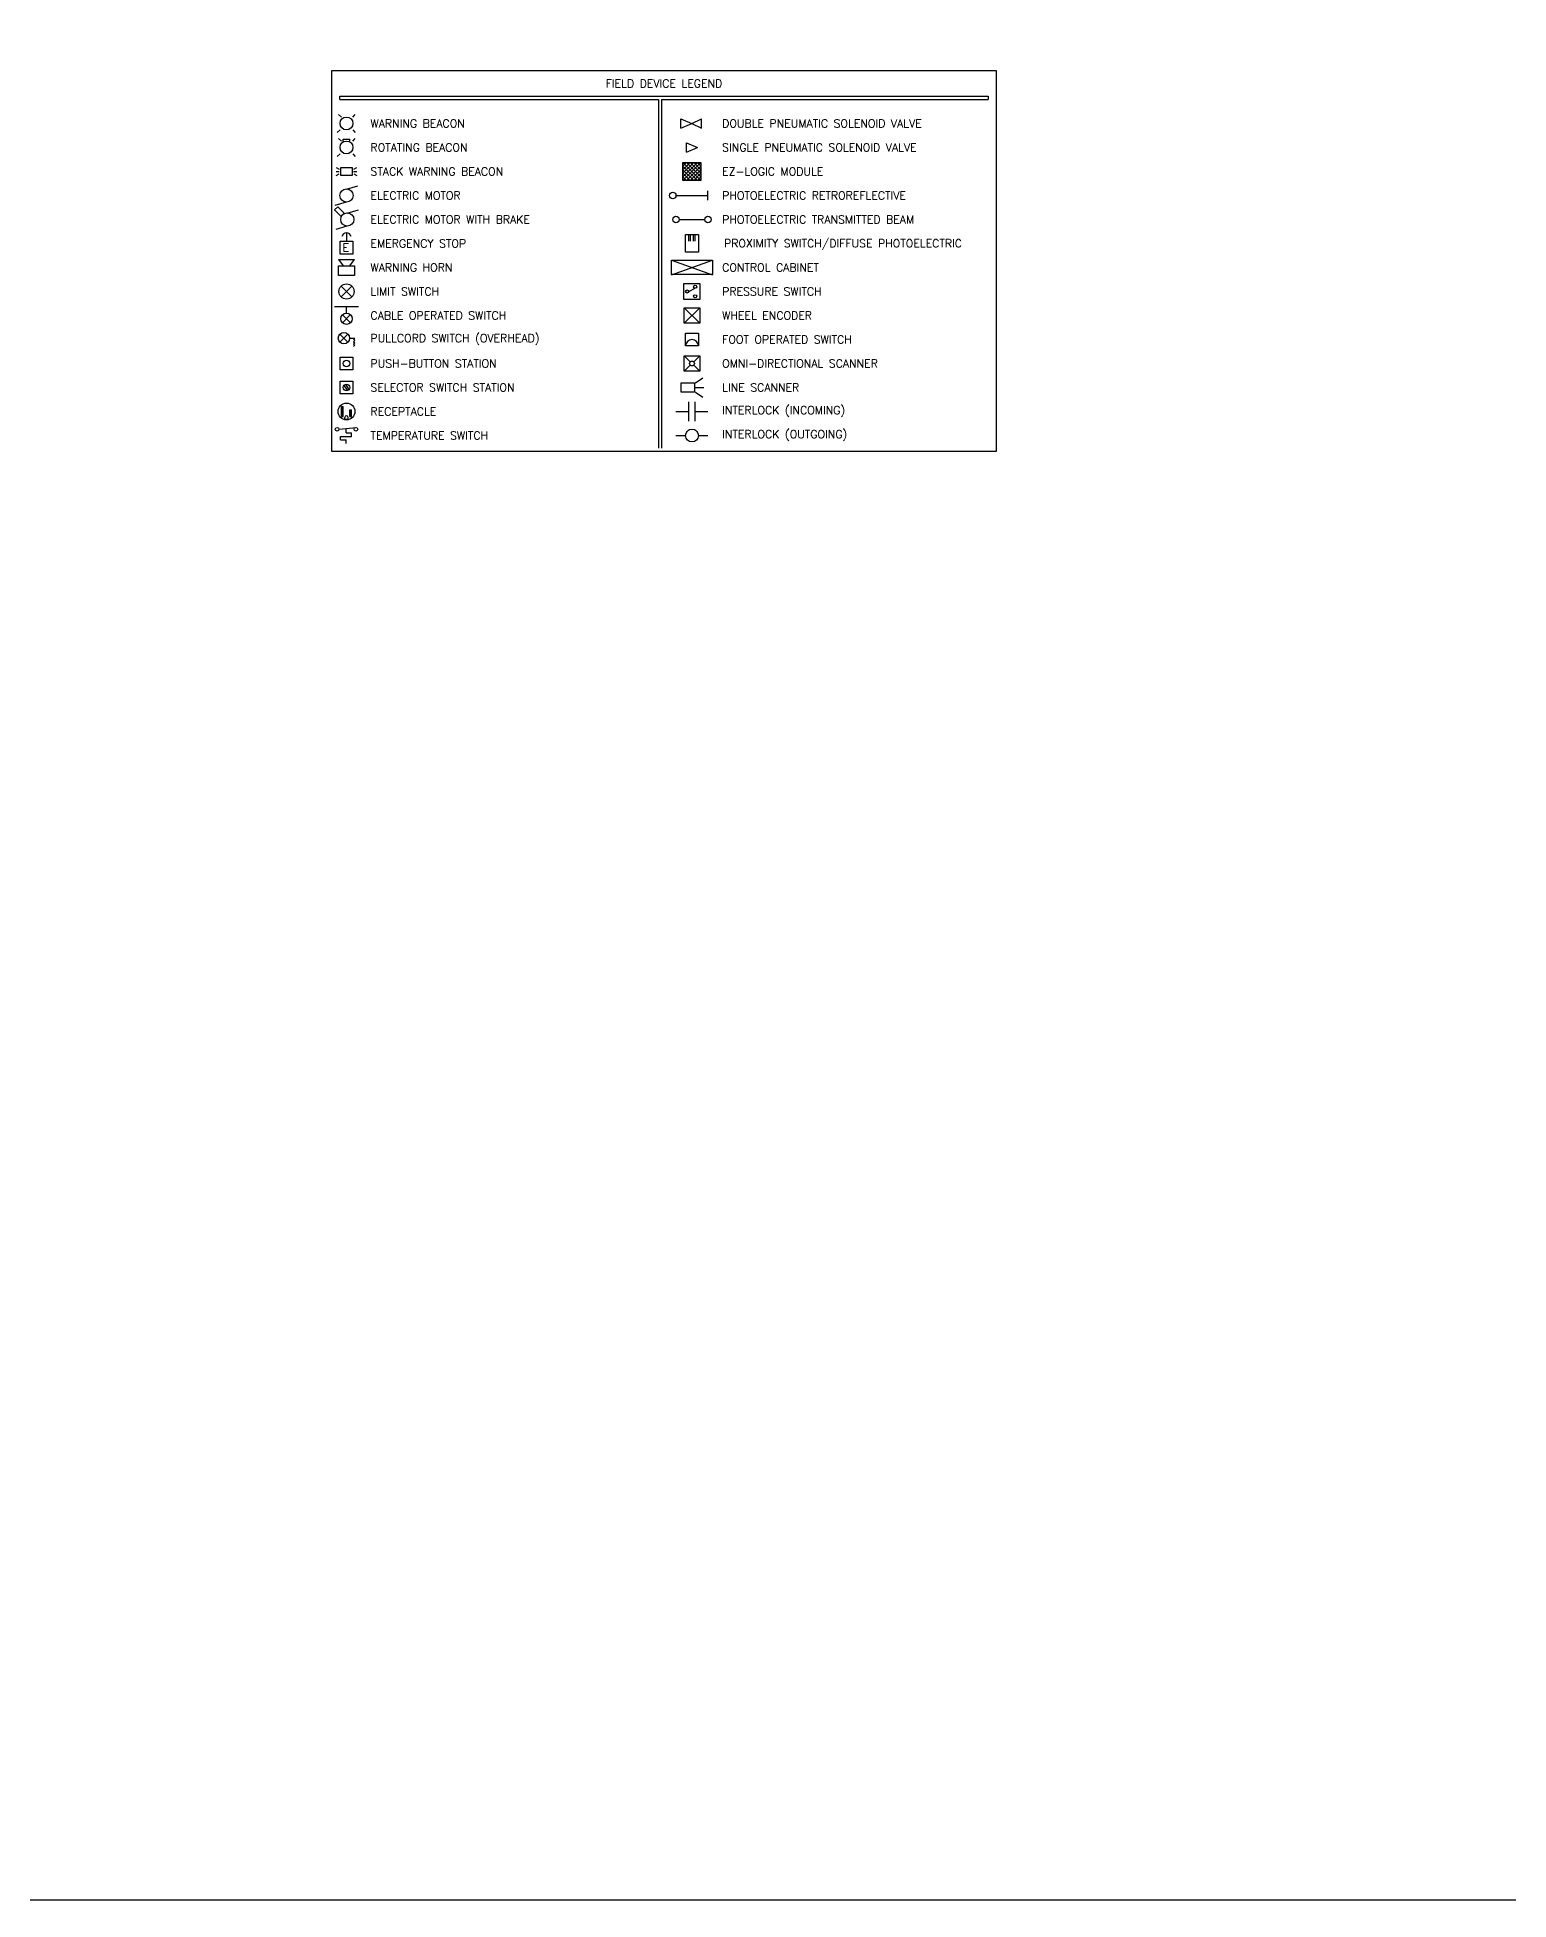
# Model space of a CAD drawing. Header units: inches. Extents: x -21257 to 11444, y 0 to 8704.
# Drawn here: x 34.66 to 57.64, y 0 to 29.1 of the extents above; entities that cross this region are included whole.
import ezdxf

# ---------------------------------------------------------------- set-up
doc = ezdxf.new("R2010")
doc.units = ezdxf.units.IN
doc.header["$MEASUREMENT"] = 0
for name, color, linetype in [('ECT_DGRM', 7, 'Continuous'), ('ECT_DGRM_GRAF', 7, 'Continuous'), ('ECT_PAGE_FRAM', 7, 'Continuous')]:
    doc.layers.add(name, color=color, linetype=linetype)
doc.styles.add('RomanS', font='ROMANS.SHX', dxfattribs={"oblique": 0.017453, "height": 1})

# ---------------------------------------------------------------- blocks, each defined once
blk = doc.blocks.new('LEGEND')
at = {"color": 0}
for p, q in [((-5.062, 2.575), (5.062, 2.575)), ((-5.062, 2.525), (-5.062, 2.575)), ((-5.062, 2.525), (-0.087, 2.525)), ((-0.087, 2.525), (-0.087, -2.925)), ((-0.037, 2.525), (5.062, 2.525)), ((-0.037, 2.525), (-0.037, -2.925)), ((5.062, 2.575), (5.062, 2.525)), ((5.188, 2.275), (5.188, -2.975)), ((-4.96, 0.44), (-4.96, 0.31)), ((0.187, -2.725), (0.337, -2.725)), ((0.538, -2.725), (0.687, -2.725))]:
    blk.add_line(p, q, dxfattribs=at)
blk.add_lwpolyline([(5.188, -2.975), (-5.188, -2.975), (-5.188, 2.975), (5.188, 2.975)], close=True, dxfattribs=at)
at = {"layer": 'ECT_DGRM_GRAF', "color": 0, "linetype": 'Continuous'}
for p, q in [((-5.105, 2.01), (-5.06, 2.05)), ((-5.085, 2.29), (-5.04, 2.25)), ((-4.86, 2.25), (-4.825, 2.29)), ((-4.86, 2.05), (-4.825, 2.01)), ((0.263, 2.225), (0.437, 2.15)), ((0.263, 2.075), (0.263, 2.225)), ((0.263, 2.075), (0.437, 2.15)), ((0.437, 2.15), (0.588, 2.225)), ((0.437, 2.15), (0.588, 2.075)), ((0.588, 2.075), (0.588, 2.225)), ((-5.085, 1.915), (-5.04, 1.875)), ((-5.01, 1.862), (-5.01, 1.907)), ((-5.01, 1.907), (-4.91, 1.907)), ((-4.91, 1.862), (-4.91, 1.907)), ((-4.86, 1.875), (-4.825, 1.915)), ((0.35, 1.85), (0.525, 1.775)), ((0.35, 1.7), (0.35, 1.85)), ((0.35, 1.7), (0.525, 1.775)), ((-5.122, 1.462), (-5.072, 1.438)), ((-5.105, 1.635), (-5.06, 1.675)), ((-4.86, 1.675), (-4.825, 1.635)), ((-4.847, 1.438), (-4.797, 1.462)), ((0.296, 1.484), (0.352, 1.541)), ((0.296, 1.428), (0.408, 1.541)), ((0.297, 1.316), (0.522, 1.541)), ((0.297, 1.259), (0.578, 1.541)), ((0.297, 1.541), (0.578, 1.259)), ((0.297, 1.372), (0.466, 1.541)), ((0.297, 1.484), (0.522, 1.259)), ((0.353, 1.541), (0.578, 1.316)), ((0.353, 1.259), (0.578, 1.484)), ((0.409, 1.541), (0.578, 1.372)), ((0.465, 1.541), (0.577, 1.428)), ((0.521, 1.541), (0.577, 1.484)), ((-5.123, 1.398), (-5.073, 1.398)), ((-5.122, 1.337), (-5.072, 1.362)), ((-4.96, 1.125), (-4.785, 1.175)), ((-4.848, 1.398), (-4.798, 1.398)), ((-4.847, 1.362), (-4.797, 1.337)), ((0.297, 1.428), (0.466, 1.259)), ((0.297, 1.372), (0.409, 1.259)), ((0.297, 1.316), (0.353, 1.259)), ((0.409, 1.259), (0.578, 1.428)), ((0.466, 1.259), (0.578, 1.372)), ((0.522, 1.259), (0.578, 1.316)), ((-5.135, 0.875), (-4.96, 0.925)), ((0.187, 1.025), (0.687, 1.025)), ((0.687, 0.95), (0.687, 1.1)), ((-5.147, 0.8), (-5.097, 0.85)), ((-5.147, 0.8), (-5.047, 0.7)), ((-5.097, 0.85), (-4.997, 0.75)), ((-5.047, 0.7), (-4.997, 0.75)), ((-4.947, 0.75), (-4.772, 0.8)), ((0.238, 0.65), (0.637, 0.65)), ((-5.122, 0.5), (-4.947, 0.55)), ((0.387, 0.312), (0.387, 0.413)), ((0.413, 0.312), (0.413, 0.413)), ((0.462, 0.312), (0.462, 0.413)), ((0.487, 0.312), (0.487, 0.413)), ((-5.085, 0.025), (-4.835, 0.025)), ((-5.085, 0.025), (-5.01, -0.075)), ((-4.91, -0.075), (-4.835, 0.025)), ((0.119, 0.013), (0.756, -0.213)), ((0.119, -0.213), (0.756, 0.013)), ((-5.043, -0.559), (-4.877, -0.39)), ((-5.043, -0.392), (-4.877, -0.559)), ((0.387, -0.475), (0.487, -0.425)), ((-5.147, -0.712), (-4.772, -0.712)), ((-5.022, -0.963), (-4.897, -0.836)), ((-5.022, -0.837), (-4.897, -0.963)), ((-4.96, -0.811), (-4.96, -0.712)), ((0.316, -0.728), (0.559, -0.972)), ((0.316, -0.972), (0.559, -0.728)), ((-5.062, -1.267), (-4.938, -1.14)), ((-5.062, -1.141), (-4.938, -1.267)), ((-4.911, -1.204), (-4.828, -1.204)), ((-4.85, -1.222), (-4.831, -1.204)), ((-4.85, -1.222), (-4.831, -1.241)), ((-4.85, -1.26), (-4.831, -1.241)), ((-4.85, -1.26), (-4.831, -1.279)), ((-4.85, -1.297), (-4.831, -1.279)), ((-4.85, -1.297), (-4.831, -1.316)), ((-4.85, -1.335), (-4.831, -1.316)), ((0.316, -1.478), (0.41, -1.572)), ((0.316, -1.722), (0.41, -1.628)), ((0.465, -1.572), (0.559, -1.478)), ((0.465, -1.628), (0.559, -1.722)), ((-4.999, -1.944), (-4.946, -2.022)), ((-4.974, -1.927), (-4.921, -2.005)), ((0.494, -1.9), (0.606, -1.825)), ((0.494, -1.975), (0.625, -1.975)), ((-5.038, -2.428), (-5.038, -2.27)), ((-5.038, -2.27), (-5.012, -2.27)), ((-5.038, -2.271), (-5.012, -2.271)), ((-5.038, -2.272), (-5.012, -2.272)), ((-5.038, -2.273), (-5.012, -2.273)), ((-5.038, -2.274), (-5.012, -2.274)), ((-5.038, -2.275), (-5.012, -2.275)), ((-5.038, -2.276), (-5.012, -2.276)), ((-5.038, -2.277), (-5.012, -2.277)), ((-5.038, -2.278), (-5.012, -2.278)), ((-5.038, -2.279), (-5.012, -2.279)), ((-5.038, -2.28), (-5.012, -2.28)), ((-5.038, -2.281), (-5.012, -2.281)), ((-5.038, -2.282), (-5.012, -2.282)), ((-5.038, -2.283), (-5.012, -2.283)), ((-5.038, -2.284), (-5.012, -2.284)), ((-5.038, -2.285), (-5.012, -2.285)), ((-5.038, -2.286), (-5.012, -2.286)), ((-5.038, -2.287), (-5.012, -2.287)), ((-5.038, -2.288), (-5.012, -2.288)), ((-5.038, -2.289), (-5.012, -2.289)), ((-5.038, -2.29), (-5.012, -2.29)), ((-5.038, -2.291), (-5.012, -2.291)), ((-5.038, -2.292), (-5.012, -2.292)), ((-5.038, -2.293), (-5.012, -2.293)), ((-5.038, -2.294), (-5.012, -2.294)), ((-5.038, -2.295), (-5.012, -2.295)), ((-5.038, -2.296), (-5.012, -2.296)), ((-5.038, -2.297), (-5.012, -2.297)), ((-5.038, -2.298), (-5.012, -2.298)), ((-5.038, -2.299), (-5.012, -2.299)), ((-5.038, -2.3), (-5.012, -2.3)), ((-5.038, -2.301), (-5.012, -2.301)), ((-5.038, -2.302), (-5.012, -2.302)), ((-5.038, -2.303), (-5.012, -2.303)), ((-5.038, -2.304), (-5.012, -2.304)), ((-5.038, -2.305), (-5.012, -2.305)), ((-5.038, -2.306), (-5.012, -2.306)), ((-5.038, -2.307), (-5.012, -2.307)), ((-5.038, -2.308), (-5.012, -2.308)), ((-5.038, -2.309), (-5.012, -2.309)), ((-5.038, -2.31), (-5.012, -2.31)), ((-5.038, -2.311), (-5.012, -2.311)), ((-5.038, -2.312), (-5.012, -2.312)), ((-5.038, -2.313), (-5.012, -2.313)), ((-5.038, -2.314), (-5.012, -2.314)), ((-5.038, -2.315), (-5.012, -2.315)), ((-5.038, -2.316), (-5.012, -2.316)), ((-5.038, -2.317), (-5.012, -2.317)), ((-5.038, -2.318), (-5.012, -2.318)), ((-5.038, -2.319), (-5.012, -2.319)), ((-5.038, -2.32), (-5.012, -2.32)), ((-5.038, -2.321), (-5.012, -2.321)), ((-5.038, -2.322), (-5.012, -2.322)), ((-5.038, -2.323), (-5.012, -2.323)), ((-5.038, -2.324), (-5.012, -2.324)), ((-5.038, -2.325), (-5.012, -2.325)), ((-5.038, -2.326), (-5.012, -2.326)), ((-5.038, -2.327), (-5.012, -2.327)), ((-5.037, -2.428), (-5.037, -2.27)), ((-5.036, -2.428), (-5.036, -2.27)), ((-5.035, -2.428), (-5.035, -2.27)), ((-5.034, -2.428), (-5.034, -2.27)), ((-5.033, -2.428), (-5.033, -2.27)), ((-5.032, -2.428), (-5.032, -2.27)), ((-5.031, -2.428), (-5.031, -2.27)), ((-5.03, -2.428), (-5.03, -2.27)), ((-5.029, -2.428), (-5.029, -2.27)), ((-5.028, -2.428), (-5.028, -2.27)), ((-5.027, -2.428), (-5.027, -2.27)), ((-5.026, -2.428), (-5.026, -2.27)), ((-5.025, -2.428), (-5.025, -2.27)), ((-5.024, -2.428), (-5.024, -2.27)), ((-5.023, -2.428), (-5.023, -2.27)), ((-5.022, -2.428), (-5.022, -2.27)), ((-5.021, -2.428), (-5.021, -2.27)), ((-5.02, -2.428), (-5.02, -2.27)), ((-5.019, -2.428), (-5.019, -2.27)), ((-5.018, -2.428), (-5.018, -2.27)), ((-5.017, -2.428), (-5.017, -2.27)), ((-5.016, -2.428), (-5.016, -2.27)), ((-5.015, -2.428), (-5.015, -2.27)), ((-5.014, -2.428), (-5.014, -2.27)), ((-5.013, -2.428), (-5.013, -2.27)), ((-5.012, -2.428), (-5.012, -2.27)), ((-4.907, -2.429), (-4.907, -2.323)), ((-4.907, -2.323), (-4.881, -2.323)), ((-4.907, -2.324), (-4.881, -2.324)), ((-4.907, -2.325), (-4.881, -2.325)), ((-4.907, -2.326), (-4.881, -2.326)), ((-4.907, -2.327), (-4.881, -2.327)), ((-4.906, -2.429), (-4.906, -2.323)), ((-4.905, -2.429), (-4.905, -2.323)), ((-4.904, -2.429), (-4.904, -2.323)), ((-4.903, -2.429), (-4.903, -2.323)), ((-4.902, -2.429), (-4.902, -2.323)), ((-4.901, -2.429), (-4.901, -2.323)), ((-4.9, -2.429), (-4.9, -2.323)), ((-4.899, -2.429), (-4.899, -2.323)), ((-4.898, -2.429), (-4.898, -2.323)), ((-4.897, -2.429), (-4.897, -2.323)), ((-4.896, -2.429), (-4.896, -2.323)), ((-4.895, -2.429), (-4.895, -2.323)), ((-4.894, -2.429), (-4.894, -2.323)), ((-4.893, -2.429), (-4.893, -2.323)), ((-4.892, -2.429), (-4.892, -2.323)), ((-4.891, -2.429), (-4.891, -2.323)), ((-4.89, -2.429), (-4.89, -2.323)), ((-4.889, -2.429), (-4.889, -2.323)), ((-4.888, -2.429), (-4.888, -2.323)), ((-4.887, -2.429), (-4.887, -2.323)), ((-4.886, -2.429), (-4.886, -2.323)), ((-4.885, -2.429), (-4.885, -2.323)), ((-4.884, -2.429), (-4.884, -2.323)), ((-4.883, -2.429), (-4.883, -2.323)), ((-4.882, -2.429), (-4.882, -2.323)), ((-4.881, -2.429), (-4.881, -2.323)), ((0.387, -2.5), (0.387, -2.2)), ((0.487, -2.5), (0.487, -2.2)), ((0.494, -2.05), (0.606, -2.125)), ((-5.079, -2.627), (-4.806, -2.599)), ((-5.038, -2.328), (-5.012, -2.328)), ((-5.038, -2.329), (-5.012, -2.329)), ((-5.038, -2.33), (-5.012, -2.33)), ((-5.038, -2.331), (-5.012, -2.331)), ((-5.038, -2.332), (-5.012, -2.332)), ((-5.038, -2.333), (-5.012, -2.333)), ((-5.038, -2.334), (-5.012, -2.334)), ((-5.038, -2.335), (-5.012, -2.335)), ((-5.038, -2.336), (-5.012, -2.336)), ((-5.038, -2.337), (-5.012, -2.337)), ((-5.038, -2.338), (-5.012, -2.338)), ((-5.038, -2.339), (-5.012, -2.339)), ((-5.038, -2.34), (-5.012, -2.34)), ((-5.038, -2.341), (-5.012, -2.341)), ((-5.038, -2.342), (-5.012, -2.342)), ((-5.038, -2.343), (-5.012, -2.343)), ((-5.038, -2.344), (-5.012, -2.344)), ((-5.038, -2.345), (-5.012, -2.345)), ((-5.038, -2.346), (-5.012, -2.346)), ((-5.038, -2.347), (-5.012, -2.347)), ((-5.038, -2.348), (-5.012, -2.348)), ((-5.038, -2.349), (-5.012, -2.349)), ((-5.038, -2.35), (-5.012, -2.35)), ((-5.038, -2.351), (-5.012, -2.351)), ((-5.038, -2.352), (-5.012, -2.352)), ((-5.038, -2.353), (-5.012, -2.353)), ((-5.038, -2.354), (-5.012, -2.354)), ((-5.038, -2.355), (-5.012, -2.355)), ((-5.038, -2.356), (-5.012, -2.356)), ((-5.038, -2.357), (-5.012, -2.357)), ((-5.038, -2.358), (-5.012, -2.358)), ((-5.038, -2.359), (-5.012, -2.359)), ((-5.038, -2.36), (-5.012, -2.36)), ((-5.038, -2.361), (-5.012, -2.361)), ((-5.038, -2.362), (-5.012, -2.362)), ((-5.038, -2.363), (-5.012, -2.363)), ((-5.038, -2.364), (-5.012, -2.364)), ((-5.038, -2.365), (-5.012, -2.365)), ((-5.038, -2.366), (-5.012, -2.366)), ((-5.038, -2.367), (-5.012, -2.367)), ((-5.038, -2.368), (-5.012, -2.368)), ((-5.038, -2.369), (-5.012, -2.369)), ((-5.038, -2.37), (-5.012, -2.37)), ((-5.038, -2.371), (-5.012, -2.371)), ((-5.038, -2.372), (-5.012, -2.372)), ((-5.038, -2.373), (-5.012, -2.373)), ((-5.038, -2.374), (-5.012, -2.374)), ((-5.038, -2.375), (-5.012, -2.375)), ((-5.038, -2.376), (-5.012, -2.376)), ((-5.038, -2.377), (-5.012, -2.377)), ((-5.038, -2.378), (-5.012, -2.378)), ((-5.038, -2.379), (-5.012, -2.379)), ((-5.038, -2.38), (-5.012, -2.38)), ((-5.038, -2.381), (-5.012, -2.381)), ((-5.038, -2.382), (-5.012, -2.382)), ((-5.038, -2.383), (-5.012, -2.383)), ((-5.038, -2.384), (-5.012, -2.384)), ((-5.038, -2.385), (-5.012, -2.385)), ((-5.038, -2.386), (-5.012, -2.386)), ((-5.038, -2.387), (-5.012, -2.387)), ((-5.038, -2.388), (-5.012, -2.388)), ((-5.038, -2.389), (-5.012, -2.389)), ((-5.038, -2.39), (-5.012, -2.39)), ((-5.038, -2.391), (-5.012, -2.391)), ((-5.038, -2.392), (-5.012, -2.392)), ((-5.038, -2.393), (-5.012, -2.393)), ((-5.038, -2.394), (-5.012, -2.394)), ((-5.038, -2.395), (-5.012, -2.395)), ((-5.038, -2.396), (-5.012, -2.396)), ((-5.038, -2.397), (-5.012, -2.397)), ((-5.038, -2.398), (-5.012, -2.398)), ((-5.038, -2.399), (-5.012, -2.399)), ((-5.038, -2.4), (-5.012, -2.4)), ((-5.038, -2.401), (-5.012, -2.401)), ((-5.038, -2.402), (-5.012, -2.402)), ((-5.038, -2.403), (-5.012, -2.403)), ((-5.038, -2.404), (-5.012, -2.404)), ((-5.038, -2.405), (-5.012, -2.405)), ((-5.038, -2.406), (-5.012, -2.406)), ((-5.038, -2.407), (-5.012, -2.407)), ((-5.038, -2.408), (-5.012, -2.408)), ((-5.038, -2.409), (-5.012, -2.409)), ((-5.038, -2.41), (-5.012, -2.41)), ((-5.038, -2.411), (-5.012, -2.411)), ((-5.038, -2.412), (-5.012, -2.412)), ((-5.038, -2.413), (-5.012, -2.413)), ((-5.038, -2.414), (-5.012, -2.414)), ((-5.038, -2.415), (-5.012, -2.415)), ((-5.038, -2.416), (-5.012, -2.416)), ((-5.038, -2.417), (-5.012, -2.417)), ((-5.038, -2.418), (-5.012, -2.418)), ((-5.038, -2.419), (-5.012, -2.419)), ((-5.038, -2.42), (-5.012, -2.42)), ((-5.038, -2.421), (-5.012, -2.421)), ((-5.038, -2.422), (-5.012, -2.422)), ((-5.038, -2.423), (-5.012, -2.423)), ((-5.038, -2.424), (-5.012, -2.424)), ((-5.038, -2.425), (-5.012, -2.425)), ((-5.038, -2.426), (-5.012, -2.426)), ((-5.038, -2.427), (-5.012, -2.427)), ((-5.038, -2.428), (-5.012, -2.428)), ((-4.988, -2.469), (-4.988, -2.443)), ((-4.988, -2.469), (-4.935, -2.469)), ((-4.967, -2.683), (-4.967, -2.613)), ((-4.935, -2.469), (-4.935, -2.443)), ((-4.907, -2.328), (-4.881, -2.328)), ((-4.907, -2.329), (-4.881, -2.329)), ((-4.907, -2.33), (-4.881, -2.33)), ((-4.907, -2.331), (-4.881, -2.331)), ((-4.907, -2.332), (-4.881, -2.332)), ((-4.907, -2.333), (-4.881, -2.333)), ((-4.907, -2.334), (-4.881, -2.334)), ((-4.907, -2.335), (-4.881, -2.335)), ((-4.907, -2.336), (-4.881, -2.336)), ((-4.907, -2.337), (-4.881, -2.337)), ((-4.907, -2.338), (-4.881, -2.338)), ((-4.907, -2.339), (-4.881, -2.339)), ((-4.907, -2.34), (-4.881, -2.34)), ((-4.907, -2.341), (-4.881, -2.341)), ((-4.907, -2.342), (-4.881, -2.342)), ((-4.907, -2.343), (-4.881, -2.343)), ((-4.907, -2.344), (-4.881, -2.344)), ((-4.907, -2.345), (-4.881, -2.345)), ((-4.907, -2.346), (-4.881, -2.346)), ((-4.907, -2.347), (-4.881, -2.347)), ((-4.907, -2.348), (-4.881, -2.348)), ((-4.907, -2.349), (-4.881, -2.349)), ((-4.907, -2.35), (-4.881, -2.35)), ((-4.907, -2.351), (-4.881, -2.351)), ((-4.907, -2.352), (-4.881, -2.352)), ((-4.907, -2.353), (-4.881, -2.353)), ((-4.907, -2.354), (-4.881, -2.354)), ((-4.907, -2.355), (-4.881, -2.355)), ((-4.907, -2.356), (-4.881, -2.356)), ((-4.907, -2.357), (-4.881, -2.357)), ((-4.907, -2.358), (-4.881, -2.358)), ((-4.907, -2.359), (-4.881, -2.359)), ((-4.907, -2.36), (-4.881, -2.36)), ((-4.907, -2.361), (-4.881, -2.361)), ((-4.907, -2.362), (-4.881, -2.362)), ((-4.907, -2.363), (-4.881, -2.363)), ((-4.907, -2.364), (-4.881, -2.364)), ((-4.907, -2.365), (-4.881, -2.365)), ((-4.907, -2.366), (-4.881, -2.366)), ((-4.907, -2.367), (-4.881, -2.367)), ((-4.907, -2.368), (-4.881, -2.368)), ((-4.907, -2.369), (-4.881, -2.369)), ((-4.907, -2.37), (-4.881, -2.37)), ((-4.907, -2.371), (-4.881, -2.371)), ((-4.907, -2.372), (-4.881, -2.372)), ((-4.907, -2.373), (-4.881, -2.373)), ((-4.907, -2.374), (-4.881, -2.374)), ((-4.907, -2.375), (-4.881, -2.375)), ((-4.907, -2.376), (-4.881, -2.376)), ((-4.907, -2.377), (-4.881, -2.377)), ((-4.907, -2.378), (-4.881, -2.378)), ((-4.907, -2.379), (-4.881, -2.379)), ((-4.907, -2.38), (-4.881, -2.38)), ((-4.907, -2.381), (-4.881, -2.381)), ((-4.907, -2.382), (-4.881, -2.382)), ((-4.907, -2.383), (-4.881, -2.383)), ((-4.907, -2.384), (-4.881, -2.384)), ((-4.907, -2.385), (-4.881, -2.385)), ((-4.907, -2.386), (-4.881, -2.386)), ((-4.907, -2.387), (-4.881, -2.387)), ((-4.907, -2.388), (-4.881, -2.388)), ((-4.907, -2.389), (-4.881, -2.389)), ((-4.907, -2.39), (-4.881, -2.39)), ((-4.907, -2.391), (-4.881, -2.391)), ((-4.907, -2.392), (-4.881, -2.392)), ((-4.907, -2.393), (-4.881, -2.393)), ((-4.907, -2.394), (-4.881, -2.394)), ((-4.907, -2.395), (-4.881, -2.395)), ((-4.907, -2.396), (-4.881, -2.396)), ((-4.907, -2.397), (-4.881, -2.397)), ((-4.907, -2.398), (-4.881, -2.398)), ((-4.907, -2.399), (-4.881, -2.399)), ((-4.907, -2.4), (-4.881, -2.4)), ((-4.907, -2.401), (-4.881, -2.401)), ((-4.907, -2.402), (-4.881, -2.402)), ((-4.907, -2.403), (-4.881, -2.403)), ((-4.907, -2.404), (-4.881, -2.404)), ((-4.907, -2.405), (-4.881, -2.405)), ((-4.907, -2.406), (-4.881, -2.406)), ((-4.907, -2.407), (-4.881, -2.407)), ((-4.907, -2.408), (-4.881, -2.408)), ((-4.907, -2.409), (-4.881, -2.409)), ((-4.907, -2.41), (-4.881, -2.41)), ((-4.907, -2.411), (-4.881, -2.411)), ((-4.907, -2.412), (-4.881, -2.412)), ((-4.907, -2.413), (-4.881, -2.413)), ((-4.907, -2.414), (-4.881, -2.414)), ((-4.907, -2.415), (-4.881, -2.415)), ((-4.907, -2.416), (-4.881, -2.416)), ((-4.907, -2.417), (-4.881, -2.417)), ((-4.907, -2.418), (-4.881, -2.418)), ((-4.907, -2.419), (-4.881, -2.419)), ((-4.907, -2.42), (-4.881, -2.42)), ((-4.907, -2.421), (-4.881, -2.421)), ((-4.907, -2.422), (-4.881, -2.422)), ((-4.907, -2.423), (-4.881, -2.423)), ((-4.907, -2.424), (-4.881, -2.424)), ((-4.907, -2.425), (-4.881, -2.425)), ((-4.907, -2.426), (-4.881, -2.426)), ((-4.907, -2.427), (-4.881, -2.427)), ((-4.907, -2.428), (-4.881, -2.428)), ((-4.907, -2.429), (-4.881, -2.429)), ((0.187, -2.35), (0.387, -2.35)), ((0.487, -2.35), (0.687, -2.35)), ((-5.051, -2.739), (-4.883, -2.739)), ((-5.051, -2.795), (-5.051, -2.739)), ((-5.051, -2.795), (-4.967, -2.795)), ((-4.967, -2.683), (-4.883, -2.683)), ((-4.967, -2.851), (-4.967, -2.795)), ((-4.883, -2.739), (-4.883, -2.683))]:
    blk.add_line(p, q, dxfattribs=at)
at = {"layer": 'ECT_DGRM_GRAF', "color": 0, "linetype": 'ByBlock'}
for p, q in [((-5.047, 1.462), (-4.872, 1.462)), ((-5.047, 1.337), (-5.047, 1.462)), ((-4.872, 1.462), (-4.872, 1.337)), ((0.297, 1.541), (0.578, 1.541)), ((0.297, 1.259), (0.297, 1.541)), ((0.578, 1.541), (0.578, 1.259)), ((-4.872, 1.337), (-5.047, 1.337)), ((0.578, 1.259), (0.297, 1.259)), ((-5.06, 0.11), (-5.06, 0.31)), ((-5.06, 0.31), (-4.86, 0.31)), ((-4.86, 0.31), (-4.86, 0.11)), ((0.337, 0.413), (0.538, 0.413)), ((0.337, 0.137), (0.337, 0.413)), ((0.538, 0.413), (0.538, 0.137)), ((-4.86, 0.11), (-5.06, 0.11)), ((0.119, 0.013), (0.757, 0.013)), ((0.119, -0.212), (0.119, 0.013)), ((0.538, 0.137), (0.337, 0.137)), ((0.757, 0.013), (0.757, -0.212)), ((-5.085, -0.225), (-5.085, -0.075)), ((-5.085, -0.075), (-4.835, -0.075)), ((-4.835, -0.225), (-5.085, -0.225)), ((-4.835, -0.075), (-4.835, -0.225)), ((0.757, -0.212), (0.119, -0.212)), ((0.312, -0.35), (0.562, -0.35)), ((0.312, -0.6), (0.312, -0.35)), ((0.562, -0.35), (0.562, -0.6)), ((0.562, -0.6), (0.312, -0.6)), ((0.316, -0.972), (0.316, -0.728)), ((0.316, -0.728), (0.56, -0.728)), ((0.56, -0.728), (0.56, -0.972)), ((0.56, -0.972), (0.316, -0.972)), ((0.337, -1.125), (0.538, -1.125)), ((0.337, -1.325), (0.337, -1.125)), ((0.538, -1.125), (0.538, -1.325)), ((0.538, -1.325), (0.337, -1.325)), ((-5.06, -1.5), (-4.86, -1.5)), ((-5.06, -1.7), (-5.06, -1.5)), ((-4.86, -1.7), (-5.06, -1.7)), ((-4.86, -1.5), (-4.86, -1.7)), ((0.316, -1.478), (0.56, -1.478)), ((0.316, -1.722), (0.316, -1.478)), ((0.56, -1.722), (0.316, -1.722)), ((0.56, -1.478), (0.56, -1.722)), ((-5.06, -2.075), (-5.06, -1.875)), ((-5.06, -1.875), (-4.86, -1.875)), ((-4.86, -1.875), (-4.86, -2.075)), ((0.269, -1.9), (0.475, -1.9)), ((0.269, -2.05), (0.269, -1.9)), ((0.475, -1.9), (0.475, -2.05)), ((-4.86, -2.075), (-5.06, -2.075)), ((0.475, -2.05), (0.269, -2.05))]:
    blk.add_line(p, q, dxfattribs=at)
at = {"layer": 'ECT_DGRM_GRAF', "color": 0, "linetype": 'Continuous'}
for centre, radius in [((-4.96, 2.15), 0.1), ((-4.96, 1.775), 0.1), ((-4.96, 1.025), 0.103), ((0.137, 1.025), 0.05), ((-4.947, 0.65), 0.103), ((0.187, 0.65), 0.05), ((0.687, 0.65), 0.05), ((-4.96, -0.475), 0.118), ((0.362, -0.475), 0.025), ((0.487, -0.4), 0.025), ((0.487, -0.55), 0.025), ((-4.96, -0.9), 0.0884), ((-5, -1.204), 0.0884), ((-4.96, -1.6), 0.05), ((0.437, -1.6), 0.0375), ((-4.96, -1.975), 0.05), ((-4.96, -2.35), 0.132), ((-5.107, -2.627), 0.028), ((-4.813, -2.627), 0.028), ((0.437, -2.725), 0.1)]:
    blk.add_circle(centre, radius, dxfattribs=at)
for centre, radius, start, end in [((-4.96, 0.36), 0.0791, 18.4349, 161.5651), ((0.437, -1.325), 0.1, 0, 180), ((-4.961, -2.443), 0.0264, 0, 180)]:
    blk.add_arc(centre, radius, start, end, dxfattribs=at)
at = {"style": 'RomanS', "flags": 3}
for tag in ['ECT_SYMBOL', 'ECT_DESC']:
    blk.add_attdef(tag, (0, 0), '', height=0.125, dxfattribs=at)
at = {"layer": 'ECT_DGRM_GRAF', "color": 7, "style": 'RomanS', "oblique": 0.0175}
blk.add_text('E', height=0.125, dxfattribs=at).set_placement((-5.022, 0.148))
at = {"layer": 'ECT_DGRM_GRAF', "color": 7, "char_height": 0.125, "style": 'RomanS'}
for s, insert, width, attachment_point in [('FIELD DEVICE LEGEND', (0, 2.775), 3.875, 5), ('WARNING BEACON', (-4.585, 2.15), 4.375, 4), ('DOUBLE PNEUMATIC SOLENOID VALVE', (0.909, 2.15), 4.27827, 4), ('ROTATING BEACON', (-4.585, 1.775), 4.375, 4), ('SINGLE PNEUMATIC SOLENOID VALVE', (0.909, 1.775), 4.27827, 4), ('STACK WARNING BEACON', (-4.585, 1.4), 4.375, 4), ('EZ-LOGIC MODULE', (0.909, 1.4), 4.27827, 4), ('ELECTRIC MOTOR', (-4.585, 1.025), 4.375, 4), ('PHOTOELECTRIC RETROREFLECTIVE', (0.909, 1.025), 4.27827, 4), ('ELECTRIC MOTOR WITH BRAKE', (-4.585, 0.65), 4.375, 4), ('PHOTOELECTRIC TRANSMITTED BEAM', (0.909, 0.65), 4.27827, 4), ('EMERGENCY STOP', (-4.585, 0.275), 4.375, 4), ('PROXIMITY SWITCH/DIFFUSE PHOTOELECTRIC', (0.938, 0.257), 4.25, 4), ('WARNING HORN', (-4.585, -0.1), 4.375, 4), ('CONTROL CABINET', (0.909, -0.1), 4.27827, 4), ('LIMIT SWITCH', (-4.585, -0.475), 4.375, 4), ('PRESSURE SWITCH', (0.909, -0.475), 4.27827, 4), ('CABLE OPERATED SWITCH', (-4.585, -0.85), 4.375, 4), ('WHEEL ENCODER', (0.909, -0.85), 4.27827, 4), ('PULLCORD SWITCH (OVERHEAD)', (-4.585, -1.225), 4.375, 4), ('FOOT OPERATED SWITCH', (0.909, -1.225), 4.27827, 4), ('PUSH-BUTTON STATION', (-4.585, -1.6), 4.375, 4), ('OMNI-DIRECTIONAL SCANNER', (0.909, -1.6), 4.27827, 4), ('SELECTOR SWITCH STATION', (-4.585, -1.975), 4.375, 4), ('LINE SCANNER', (0.909, -1.975), 4.27827, 4), ('RECEPTACLE', (-4.585, -2.35), 4.375, 4), ('INTERLOCK (INCOMING)', (0.909, -2.35), 4.27827, 4), ('INTERLOCK (OUTGOING)', (0.909, -2.725), 4.27827, 4), ('TEMPERATURE SWITCH', (-4.585, -2.725), 4.375, 4)]:
    blk.add_mtext(s, dxfattribs=dict(at, insert=insert, width=width, attachment_point=attachment_point))

msp = doc.modelspace()

# ---------------------------------------------------------------- linework, layer by layer
at = {"layer": 'ECT_PAGE_FRAM'}
msp.add_lwpolyline([(0, 0), (11264, 0), (11264, 8704), (0, 8704)], close=True, dxfattribs=at)

# ---------------------------------------------------------------- block references
at = {"layer": 'ECT_DGRM'}
msp.add_blockref('LEGEND', (44.447, 25.6), dxfattribs=at)

doc.saveas('drawing.dxf')
